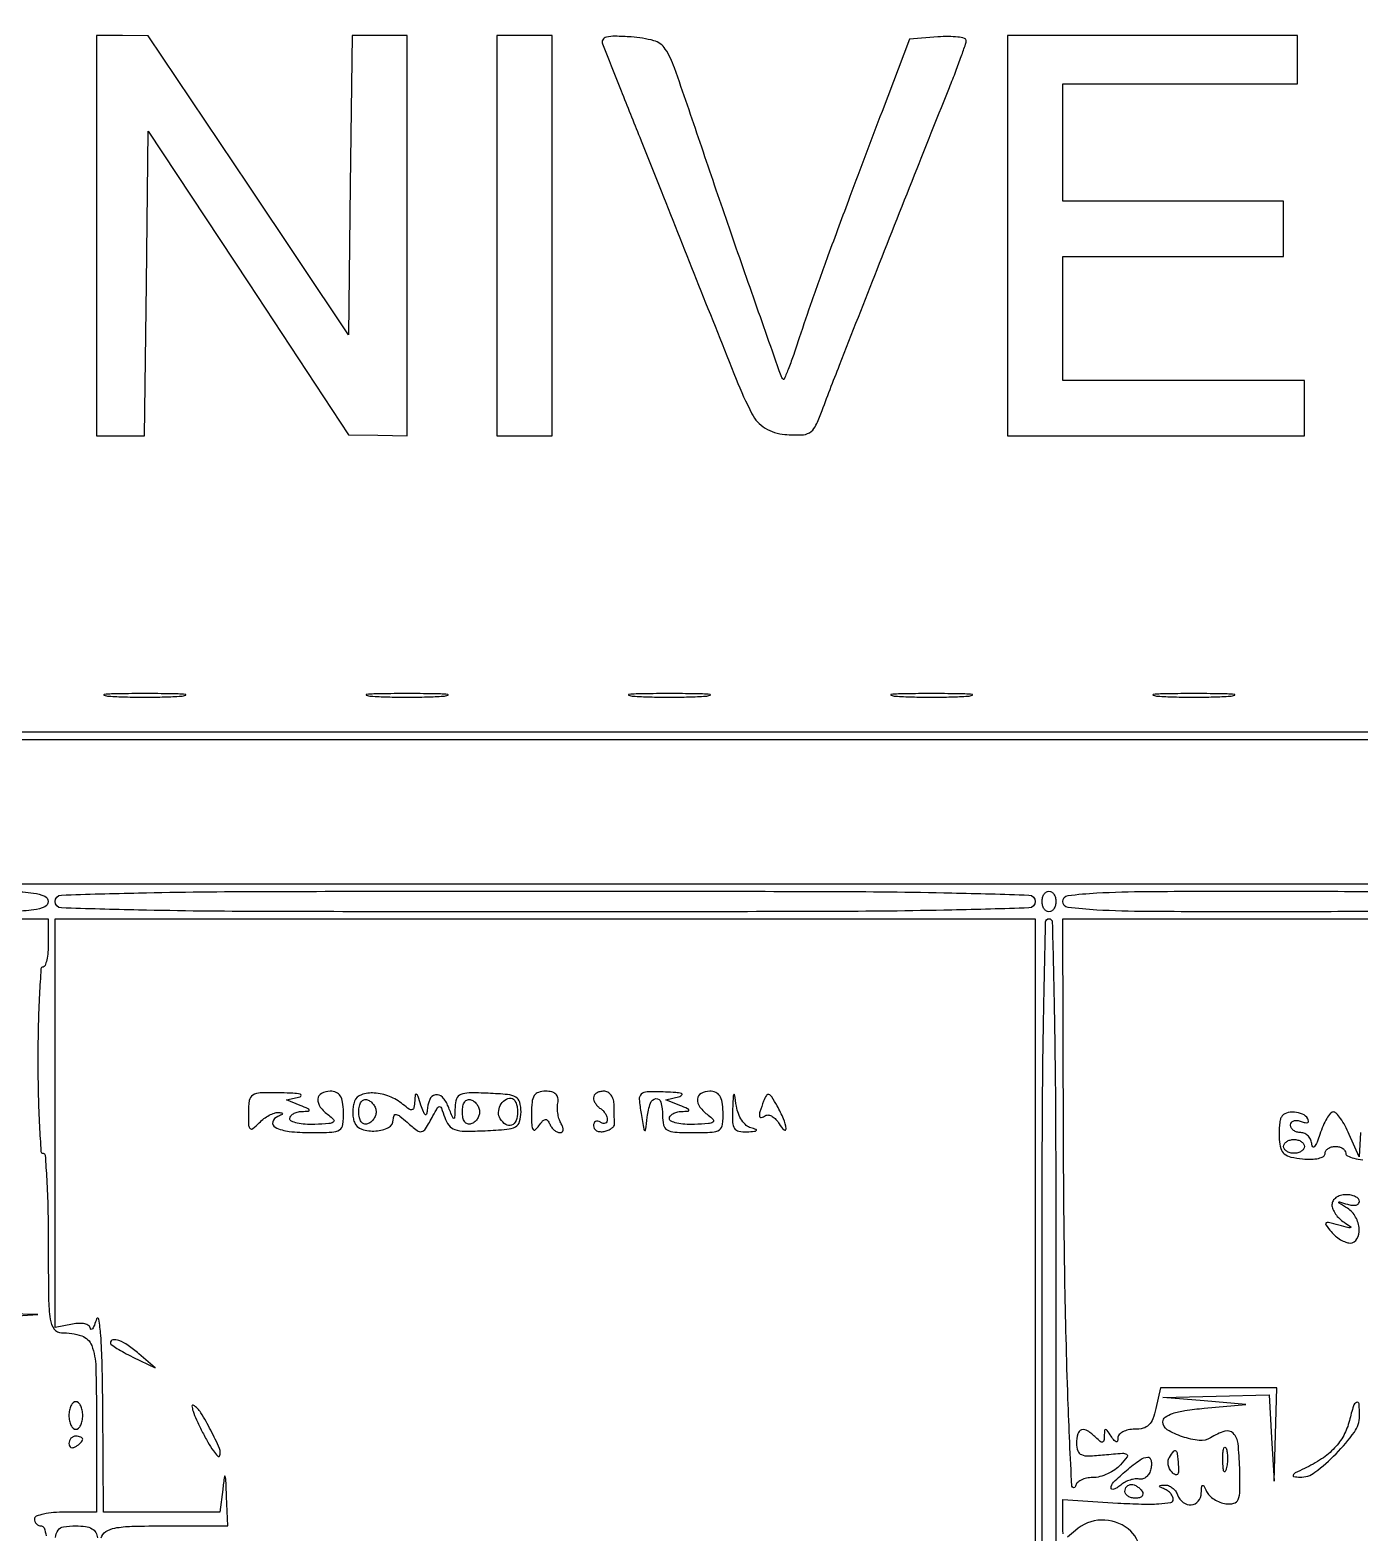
# Model space of a CAD drawing. Extents: x 23 to 255, y 40 to 184.
# Drawn here: x 153.07 to 169.37, y 165.81 to 184.24 of the extents above; entities that cross this region are included whole.
import ezdxf

# ---------------------------------------------------------------- set-up
doc = ezdxf.new("R2010")
doc.units = 0
doc.header["$MEASUREMENT"] = 0

msp = doc.modelspace()

# ---------------------------------------------------------------- linework, layer by layer
for points in [[(207.919475, 175.632891, 0.000007), (191.762556, 175.634099, 0.00002), (173.0434, 175.634494, 0.000013), (151.49745, 175.633531), (95.9364, 175.6296)], [(170.9766, 173.7684), (161.218149, 173.7684), (151.459697, 173.7684), (151.306754, 174.107567, 0.081787), (151.113024, 174.398894, 0.047413), (150.797842, 174.678686, 0.047937), (150.447722, 174.886392, 0.110353), (150.150496, 174.9528), (149.9112, 174.9528), (149.9112, 174.3606), (149.9112, 173.7684), (123.3045, 173.7684)], [(152.853898, 173.67926, -0.028486), (153.114039, 173.659854, -0.066615), (153.251508, 173.622629, -0.302042), (153.2952, 173.5569, -0.298365), (153.252299, 173.491407, -0.06897), (153.11895, 173.454034, -0.029335), (152.866272, 173.434571, -0.004556)], [(152.4069, 173.3454), (153.2952, 173.3454), (153.2952, 173.0493, -0.020189), (153.290615, 172.935808, -0.032598), (153.276562, 172.840179, -0.034996), (153.256429, 172.770445, -0.314762), (153.23175, 172.7532, 0.394591), (153.206115, 172.729239, 0.00299), (153.186938, 172.417708, 0.008667), (153.172861, 172.049027, 0.005208), (153.1683, 171.6111, 0.005208), (153.172861, 171.173173, 0.008667), (153.186938, 170.804492, 0.00299), (153.206115, 170.492961, 0.394591), (153.23175, 170.469, -0.39371), (153.257366, 170.445129, -0.00322), (153.276562, 170.145934, -0.008999), (153.290639, 169.790906, -0.005408), (153.2952, 169.3692, 0.002803), (153.298991, 168.693069, 0.033834), (153.319471, 168.433887, 0.121844), (153.368348, 168.314638, 0.239242), (153.457481, 168.2694, -0.080514), (153.7051, 168.229266, -0.226773), (153.828102, 168.110623, -0.083441), (153.878459, 167.850091, -0.006109), (153.8874, 167.118249), (153.8874, 166.0698), (153.5067, 166.0698, 0.020945), (153.360786, 166.063685, 0.033738), (153.237831, 166.044949, 0.036969), (153.148591, 166.018068, 0.31052), (153.126, 165.9852, 0.099038), (153.132459, 165.952913, 0.097945), (153.150851, 165.925451, 0.097945), (153.178313, 165.907059, 0.099038), (153.2106, 165.9006, -0.321523), (153.24357, 165.876955, -0.031869), (153.270349, 165.777389, -0.030777)], [(153.945717, 165.75255, -0.186134), (154.001246, 165.829732, -0.098998), (154.112075, 165.87422, -0.040274), (154.317884, 165.895674, -0.00584), (154.739603, 165.9006), (155.4948, 165.9006), (155.481261, 166.26015, 0.001178), (155.472489, 166.47935, 0.118219), (155.464121, 166.508706, 0.719386), (155.454595, 166.506879, 0.002653), (155.433601, 166.34475), (155.39948, 166.0698), (154.68574, 166.0698), (153.972, 166.0698), (153.963567, 167.35995, 0.004188), (153.95585, 167.877407, 0.011802), (153.938891, 168.23879, 0.023404), (153.915589, 168.436541, 0.787206), (153.8874, 168.4386, -0.014918), (153.860694, 168.363047, -0.051445), (153.837086, 168.316846, -0.292965), (153.821825, 168.309928, -0.347273), (153.811233, 168.321118, 0.217124), (153.792068, 168.35482, 0.097084), (153.744719, 168.376682, 0.067647), (153.674998, 168.383953, 0.039446), (153.5913, 168.374706), (153.3798, 168.334275), (153.3798, 170.839838), (153.3798, 173.3454), (159.3864, 173.3454), (165.393, 173.3454), (165.393, 169.2423), (165.393, 165.1392)], [(165.4776, 165.0546), (165.4776, 169.2, -0.001377), (165.482574, 171.006173, -0.003724), (165.499182, 172.2879, -0.000765), (165.52151, 173.305653, -0.407358), (165.5622, 173.3454, -0.407351), (165.602889, 173.305655, -0.000766), (165.625218, 172.288723, -0.003727), (165.641826, 171.008008, -0.001378), (165.6468, 169.203294), (165.6468, 165.061187)], [(165.734192, 165.80105, -0.008528), (165.7314, 165.964703), (165.7314, 166.224231), (166.4082, 166.180987, 0.009078), (166.696694, 166.167807, 0.022606), (166.907819, 166.171546, 0.023853), (167.054472, 166.187834, 0.368571), (167.085, 166.223621, 0.107554), (167.077162, 166.259636, 0.065048), (167.053936, 166.296808, 0.060594), (167.019684, 166.329452, 0.064288), (166.97925, 166.352171, -0.01027), (166.925002, 166.375367, -0.30932), (166.917676, 166.387418, -0.36718), (166.926526, 166.396775, -0.011982), (166.981905, 166.401521, -0.107569), (167.026987, 166.394579, -0.071645), (167.072771, 166.368961, -0.067116), (167.11228, 166.329308, -0.070903), (167.139006, 166.2813, 0.136216), (167.207868, 166.188264, 0.185995), (167.306704, 166.158224, 0.208116), (167.392054, 166.202994, 0.160658), (167.429346, 166.30245, -0.00889), (167.434018, 166.383021, -0.30205), (167.445246, 166.397418, -0.371832), (167.460396, 166.391186, -0.01078), (167.492796, 166.3236, 0.092287), (167.527991, 166.273192, 0.052427), (167.586376, 166.226701, 0.049916), (167.657377, 166.190817, 0.057992), (167.730616, 166.171932, 0.094323), (167.829527, 166.177039, 0.245828), (167.881406, 166.222704, 0.089981), (167.902051, 166.331541, 0.007968), (167.899816, 166.612173, 0.022095), (167.879539, 166.909539, 0.165826), (167.820143, 167.035401, 0.285423), (167.717036, 167.061197, 0.061998), (167.543051, 166.980401, -0.167787), (167.40526, 166.948703, -0.054014), (167.197465, 166.993926, -0.054616), (167.012919, 167.078862, -0.263436), (166.9581, 167.175687, -0.239983), (166.987717, 167.23384, -0.077594), (167.076304, 167.279263, -0.04371), (167.228582, 167.315168, -0.013068), (167.4657, 167.343293), (167.9733, 167.390086), (167.4657, 167.433046), (166.9581, 167.476007), (167.609713, 167.492003), (168.261326, 167.508), (168.291362, 166.97925), (168.321399, 166.4505), (168.337699, 167.02155), (168.354, 167.5926), (167.641622, 167.5926), (166.929244, 167.5926), (166.8735, 167.3388, -0.037202), (166.835945, 167.213213, -0.108807), (166.786563, 167.13812, -0.129851), (166.715948, 167.098243, -0.064041), (166.612978, 167.085, 0.049622), (166.534522, 167.077194, 0.069059), (166.467973, 167.053936, 0.088598), (166.422927, 167.01963, 0.1848), (166.406905, 166.97925, -0.066727), (166.401265, 166.940764, -0.405416), (166.385431, 166.931663, -0.167501), (166.360844, 166.947791, -0.021149), (166.3236, 167.0004, 0.009151), (166.27603, 167.071136, 0.231435), (166.256206, 167.08211, 0.405593), (166.243302, 167.070795, 0.017425), (166.240295, 167.00463, -0.037242), (166.235356, 166.946668, -0.311655), (166.21812, 166.928666, -0.227685), (166.189892, 166.93572, -0.023205), (166.13748, 166.98348, 0.049605), (166.036298, 167.066357, 0.22411), (165.962753, 167.077187, 0.26139), (165.915411, 167.027845, 0.063432), (165.9006, 166.91157, 0.08074), (165.915401, 166.820507, 0.218272), (165.959088, 166.773806, 0.108508), (166.047789, 166.758328, 0.014065), (166.24079, 166.772159, -0.004984), (166.461532, 166.792013, -0.159718), (166.513469, 166.779466, -0.442816), (166.519608, 166.746346, -0.021282), (166.439178, 166.649489, -0.059347), (166.370327, 166.589506, -0.041648), (166.280754, 166.538827, -0.042019), (166.185324, 166.504248, -0.066009), (166.098988, 166.4928, 0.050793), (166.022099, 166.484969, 0.065116), (165.954939, 166.461736, 0.079515), (165.907136, 166.427479, 0.167602), (165.887197, 166.38705, -0.91349), (165.843317, 166.388618, -0.004899), (165.795257, 167.459512, -0.004546), (165.756767, 168.941942, -0.003408), (165.740358, 170.57475), (165.7314, 173.3454), (168.1002, 173.3454), (170.469, 173.3454)], [(169.379428, 170.7228), (169.362577, 170.4267), (169.243073, 170.70165, 0.021842), (169.191724, 170.806957, 0.030464), (169.136217, 170.895833, 0.030887), (169.083858, 170.960456, 0.210035), (169.047122, 170.9766, 0.225849), (169.012116, 170.959938, 0.035703), (168.967223, 170.895833, 0.033684), (168.921832, 170.806963, 0.023617), (168.882475, 170.70165, -0.016141), (168.847776, 170.604395, -0.069325), (168.817645, 170.550956, -0.435297), (168.798147, 170.549042, -0.199913), (168.785637, 170.57475, 0.083139), (168.772744, 170.631296, 0.088036), (168.74226, 170.67931, 0.094308), (168.699184, 170.711479, 0.113832), (168.6501, 170.7228, -0.072144), (168.601607, 170.729834, -0.087143), (168.560477, 170.75031, -0.100435), (168.532981, 170.780738, -0.134459), (168.5232, 170.816451, -0.164546), (168.533847, 170.847927, -0.151163), (168.561768, 170.867793, -0.10915), (168.60425, 170.872094, -0.062551), (168.654494, 170.85972, 0.036408), (168.703543, 170.84489, 0.155351), (168.733645, 170.847527, 0.32948), (168.743743, 170.864426, 0.1144), (168.734101, 170.892969, 0.149821), (168.669595, 170.949522, 0.09025), (168.570016, 170.974139, 0.094008), (168.471792, 170.961784, 0.182239), (168.410796, 170.91315, 0.09135), (168.396862, 170.875558, 0.019497), (168.387528, 170.80621, 0.019771), (168.382971, 170.723824, 0.017686), (168.384653, 170.6382, 0.057111), (168.403408, 170.528355, 0.14974), (168.446807, 170.462185, 0.119563), (168.526946, 170.422973, 0.030243), (168.67125, 170.40019, 0.029775), (168.77817, 170.396276, 0.051008), (168.866641, 170.407381, 0.070483), (168.926739, 170.430521, 0.272062), (168.9462, 170.46364, -0.139787), (168.955982, 170.497945, -0.099973), (168.983477, 170.527174, -0.08532), (169.024598, 170.546858, -0.069166), (169.0731, 170.5536, -0.064853), (169.121614, 170.547281, -0.082425), (169.162723, 170.528749, -0.098894), (169.190223, 170.501263, -0.148195), (169.2, 170.469, 0.295869), (169.221239, 170.436249, 0.04382), (169.299405, 170.409251, 0.037669), (169.408713, 170.390524, 0.023598)], [(152.4069, 168.443763), (153.1683, 168.491226), (152.434772, 168.507213, -0.004438)], [(153.385596, 165.758337, -0.135673), (153.41505, 165.847725, -0.212646), (153.481221, 165.889557, -0.036189), (153.6336, 165.9006, -0.033636), (153.752284, 165.892607, -0.094587), (153.830865, 165.866295, -0.137644), (153.877148, 165.820022, -0.111901), (153.897214, 165.75255, 0.002113)], [(166.680363, 165.591545, 0.209794), (166.533702, 165.863956, 0.174026), (166.204448, 165.972602, 0.179307), (165.886111, 165.845188, -0.016381), (165.789214, 165.763107, -0.344703)]]:
    msp.add_lwpolyline(points, format="xyb")
for points in [[(153.8874, 181.7208), (153.8874, 179.2674), (154.181881, 179.2674), (154.476363, 179.2674), (154.499131, 181.135465), (154.5219, 183.00353), (155.7486, 181.141382), (156.9753, 179.279235), (157.33485, 179.273317), (157.6944, 179.2674), (157.6944, 181.7208), (157.6944, 184.1742), (157.35765, 184.1742), (157.0209, 184.1742), (156.9981, 182.339387), (156.9753, 180.504574), (155.7486, 182.338955), (154.5219, 184.173335), (154.20465, 184.173768), (153.8874, 184.1742)], [(158.7942, 181.7208), (158.7942, 179.2674), (159.1326, 179.2674), (159.471, 179.2674), (159.471, 181.7208), (159.471, 184.1742), (159.1326, 184.1742), (158.7942, 184.1742)], [(165.0546, 181.7208), (165.0546, 179.2674), (166.8735, 179.2674), (168.6924, 179.2674), (168.6924, 179.6058), (168.6924, 179.9442), (167.2119, 179.9442), (165.7314, 179.9442), (165.7314, 180.7056), (165.7314, 181.467), (167.085, 181.467), (168.4386, 181.467), (168.4386, 181.8054), (168.4386, 182.1438), (167.085, 182.1438), (165.7314, 182.1438), (165.7314, 182.8629), (165.7314, 183.582), (167.1696, 183.582), (168.6078, 183.582), (168.6078, 183.8781), (168.6078, 184.1742), (166.8312, 184.1742), (165.0546, 184.1742)]]:
    msp.add_lwpolyline(points, close=True)
for points in [[(160.087581, 184.073535, -0.00409), (160.121681, 183.990146, -0.00006), (160.318089, 183.498233, -0.000165), (160.545807, 182.927156, -0.000109), (160.807153, 182.2707, 0.000405), (161.728283, 179.960966, 0.022516), (161.920328, 179.536986, 0.140083), (162.083119, 179.361781, 0.117612), (162.32541, 179.284274, 0.021626), (162.526127, 179.277806, 0.128466), (162.626496, 179.305213, 0.143888), (162.69485, 179.376715, 0.02951), (162.766535, 179.538074, -0.003506), (162.995286, 180.134772, -0.000549), (163.456044, 181.308102, -0.00066), (163.9453, 182.545206, -0.001253), (164.343013, 183.5397, 0.00437), (164.421329, 183.73913, 0.006168), (164.487351, 183.91826, 0.003738), (164.539777, 184.069681, 0.082535), (164.547243, 184.115614, 0.342105), (164.527602, 184.140776, 0.03192), (164.445041, 184.15622, 0.030545), (164.332837, 184.162964, 0.018432), (164.199662, 184.157914), (163.852325, 184.1319), (163.515532, 183.2436, 0.000796), (163.121721, 182.199908, 0.002273), (162.85223, 181.472202, 0.003215), (162.65549, 180.922496, 0.005762), (162.502046, 180.468215, -0.005336), (162.433748, 180.265446, -0.009302), (162.372219, 180.099045, -0.003905), (162.317949, 179.963401, -0.540703), (162.303546, 179.960615, -0.108634), (162.277374, 180.002914, -0.000131), (161.939818, 180.965155, -0.001338), (161.603656, 181.932509, -0.001512), (161.286271, 182.8629, 0.00226), (160.972187, 183.779128, 0.060904), (160.859148, 184.009347, 0.183935), (160.71811, 184.111943, 0.049945), (160.441214, 184.158135, 0.011704), (160.243606, 184.166455, 0.063458), (160.137152, 184.154906, 0.191953), (160.092082, 184.123129, 0.248365)], [(154.03545, 176.074829, 0.01099), (154.237652, 176.065144, 0.006471), (154.4796, 176.062012, 0.006471), (154.721548, 176.065144, 0.01099), (154.92375, 176.074829, 0.067956), (154.977946, 176.086129, 0.813012), (154.976493, 176.096774, 0.014551), (154.798087, 176.104047, 0.002911), (154.4796, 176.105901, 0.002911), (154.161113, 176.104047, 0.014551), (153.982707, 176.096774, 0.813012), (153.981254, 176.086129, 0.067956)], [(157.25025, 176.074829, 0.01099), (157.452452, 176.065144, 0.006471), (157.6944, 176.062012, 0.006471), (157.936348, 176.065144, 0.01099), (158.13855, 176.074829, 0.067956), (158.192746, 176.086129, 0.813012), (158.191293, 176.096774, 0.014551), (158.012887, 176.104047, 0.002911), (157.6944, 176.105901, 0.002911), (157.375913, 176.104047, 0.014551), (157.197507, 176.096774, 0.813012), (157.196054, 176.086129, 0.067956)], [(160.46505, 176.074829, 0.01099), (160.667252, 176.065144, 0.006471), (160.9092, 176.062012, 0.006471), (161.151148, 176.065144, 0.01099), (161.35335, 176.074829, 0.067956), (161.407546, 176.086129, 0.813012), (161.406093, 176.096774, 0.014551), (161.227687, 176.104047, 0.002911), (160.9092, 176.105901, 0.002911), (160.590713, 176.104047, 0.014551), (160.412307, 176.096774, 0.813012), (160.410854, 176.086129, 0.067956)], [(163.67985, 176.074829, 0.01099), (163.882052, 176.065144, 0.006471), (164.124, 176.062012, 0.006471), (164.365948, 176.065144, 0.01099), (164.56815, 176.074829, 0.067956), (164.622346, 176.086129, 0.813012), (164.620893, 176.096774, 0.014551), (164.442487, 176.104047, 0.002911), (164.124, 176.105901, 0.002911), (163.805513, 176.104047, 0.014551), (163.627107, 176.096774, 0.813012), (163.625654, 176.086129, 0.067956)], [(166.89465, 176.074829, 0.01099), (167.096852, 176.065144, 0.006471), (167.3388, 176.062012, 0.006471), (167.580748, 176.065144, 0.01099), (167.78295, 176.074829, 0.067956), (167.837146, 176.086129, 0.813012), (167.835693, 176.096774, 0.014551), (167.657287, 176.104047, 0.002911), (167.3388, 176.105901, 0.002911), (167.020313, 176.104047, 0.014551), (166.841907, 176.096774, 0.813012), (166.840454, 176.086129, 0.067956)], [(165.393, 173.5569, -0.40419), (165.316605, 173.477835, -0.003305), (164.37075, 173.451597, -0.004738), (162.838361, 173.433748, -0.000543), (159.3864, 173.43, -0.000543), (155.934439, 173.433748, -0.004738), (154.40205, 173.451597, -0.003305), (153.456195, 173.477835, -0.40419), (153.3798, 173.5569, -0.40419), (153.456195, 173.635965, -0.003305), (154.40205, 173.662203, -0.004738), (155.934439, 173.680052, -0.000543), (159.3864, 173.6838, -0.000543), (162.838361, 173.680052, -0.004738), (164.37075, 173.662203, -0.003305), (165.316605, 173.635965, -0.40419)], [(165.6468, 173.5569, -0.064853), (165.640481, 173.508386, -0.082425), (165.621949, 173.467277, -0.098894), (165.594463, 173.439777, -0.148195), (165.5622, 173.43, -0.148195), (165.529937, 173.439777, -0.098894), (165.502451, 173.467277, -0.082425), (165.483919, 173.508386, -0.064853), (165.4776, 173.5569, -0.064853), (165.483919, 173.605414, -0.082425), (165.502451, 173.646523, -0.098894), (165.529937, 173.674023, -0.148195), (165.5622, 173.6838, -0.148195), (165.594463, 173.674023, -0.098894), (165.621949, 173.646523, -0.082425), (165.640481, 173.605414, -0.064853)], [(170.469, 173.5569, -0.377872), (170.404608, 173.483862, -0.018035), (170.05305, 173.452283, -0.011896), (169.437312, 173.433972, -0.001485), (168.1002, 173.43, -0.001485), (166.763088, 173.433972, -0.011896), (166.14735, 173.452283, -0.018035), (165.795792, 173.483862, -0.377872), (165.7314, 173.5569, -0.377872), (165.795792, 173.629938, -0.018035), (166.14735, 173.661517, -0.011896), (166.763088, 173.679828, -0.001485), (168.1002, 173.6838, -0.001485), (169.437312, 173.679828, -0.011896), (170.05305, 173.661517, -0.018035), (170.404608, 173.629938, -0.377872)], [(155.7486, 170.963507, 0.009178), (155.751393, 170.811388, 0.202823), (155.76975, 170.772081, 0.373445), (155.802586, 170.771463, 0.02236), (155.881543, 170.843657, -0.036107), (155.939775, 170.894036, -0.035965), (156.004723, 170.935586, -0.038316), (156.066654, 170.963291, -0.103096), (156.114193, 170.969921, -0.023655), (156.157149, 170.964995, -0.40557), (156.164846, 170.954629, -0.254039), (156.155082, 170.941221, -0.015145), (156.107623, 170.920395, 0.230586), (156.048044, 170.854397, 0.363537), (156.077169, 170.788524, 0.085464), (156.248786, 170.737943, 0.029035), (156.509335, 170.7228, 0.009912), (156.77336, 170.728035, 0.130738), (156.865811, 170.756598, 0.226624), (156.907413, 170.822161, 0.03705), (156.914467, 170.9766, 0.03255), (156.903065, 171.098189, 0.103829), (156.874078, 171.173936, 0.151246), (156.824462, 171.215572, 0.099818), (156.750926, 171.2304, 0.123571), (156.644513, 171.203693, 0.259847), (156.599926, 171.134216, 0.181937), (156.629851, 171.036731, 0.07053), (156.732657, 170.936604, -0.049413), (156.793072, 170.882524, -0.460424), (156.789358, 170.851987, -0.129839), (156.734684, 170.833349, -0.008183), (156.563457, 170.824103, -0.025207), (156.445704, 170.825614, -0.040581), (156.346457, 170.84004, -0.049402), (156.276195, 170.863651, -0.295118), (156.2562, 170.894576, -0.17171), (156.267441, 170.926345, -0.088846), (156.29969, 170.954252, -0.071003), (156.347612, 170.974196, -0.053165), (156.40425, 170.982546, 0.010235), (156.486177, 170.987518, 0.474145), (156.494553, 170.999651, 0.226161), (156.480034, 171.016003, 0.005379), (156.3831, 171.055743), (156.2139, 171.122993), (156.3831, 171.163294, 0.330684), (156.396044, 171.178716, 0.374236), (156.384554, 171.193622, 0.0361), (156.295121, 171.204927, 0.00944), (156.15045, 171.209947, 0.01054), (155.894842, 171.2086, 0.131695), (155.802839, 171.181322, 0.221714), (155.759934, 171.116446, 0.037002)], [(157.04938, 171.106591, 0.054258), (157.033811, 171.047593, 0.035991), (157.028375, 170.977715, 0.036115), (157.033005, 170.908211, 0.056986), (157.047923, 170.850405, 0.226589), (157.138564, 170.764473, 0.094694), (157.309825, 170.743082, 0.102837), (157.467408, 170.786613, 0.281157), (157.5252, 170.881264, -0.092677), (157.534618, 170.931639, -0.361546), (157.560302, 170.945915, -0.123524), (157.606886, 170.924418, -0.014353), (157.694919, 170.849231, 0.017807), (157.81607, 170.747196, 0.230438), (157.87221, 170.73515, 0.198532), (157.921195, 170.771133, 0.012997), (158.010248, 170.926931, -0.010067), (158.06782, 171.029034, -0.301209), (158.093172, 171.041347, -0.280551), (158.115776, 171.023066, -0.009093), (158.15475, 170.907596, 0.088828), (158.204836, 170.812442, 0.149829), (158.278051, 170.761093, 0.07773), (158.402562, 170.741122, 0.012252), (158.651275, 170.746248, 0.010415), (158.91533, 170.763685, 0.099573), (159.023122, 170.795296, 0.205798), (159.073813, 170.857838, 0.068906), (159.0903, 170.976906, 0.064495), (159.074989, 171.095108, 0.201907), (159.027109, 171.157304, 0.106456), (158.926382, 171.188921, 0.012282), (158.68845, 171.204998, 0.011406), (158.453539, 171.209719, 0.097991), (158.351074, 171.189154, 0.208953), (158.300734, 171.136758, 0.081336), (158.281238, 171.035975, -0.002872), (158.276766, 170.906509, -0.435647), (158.266657, 170.897841, -0.273693), (158.253082, 170.9081, -0.00197), (158.197353, 171.045485, 0.090674), (158.126354, 171.158161, 0.263234), (158.04184, 171.185501, 0.24818), (157.970846, 171.127093, 0.084436), (157.939767, 170.992757, -0.063158), (157.931488, 170.948526, -0.543596), (157.915526, 170.944215, -0.119147), (157.893218, 170.976712, -0.01362), (157.8636, 171.0612, 0.007194), (157.828249, 171.166349, 0.157112), (157.808822, 171.191885, 0.559563), (157.794298, 171.185545, 0.021434), (157.787433, 171.114291, -0.027461), (157.778251, 171.029676, -0.283285), (157.756207, 171.004293, -0.233295), (157.719884, 171.009962, -0.019885), (157.642744, 171.068965, 0.079029), (157.478406, 171.166359, 0.078646), (157.291683, 171.208172, 0.097101), (157.133793, 171.187487, 0.223758)], [(159.218495, 170.95545, 0.010223), (159.222069, 170.813429, 0.127109), (159.237797, 170.762307, 0.462564), (159.264874, 170.758132, 0.060499), (159.309536, 170.8074, -0.02856), (159.355784, 170.865458, -0.172412), (159.389081, 170.883629, -0.274217), (159.416838, 170.872634, -0.068328), (159.442191, 170.82855, 0.061783), (159.464749, 170.788114, 0.059602), (159.496742, 170.753864, 0.064536), (159.532888, 170.730619, 0.111104), (159.567643, 170.7228, 0.16656), (159.593379, 170.731618, 0.191931), (159.606454, 170.753864, 0.122426), (159.60332, 170.788015, 0.056322), (159.583854, 170.82855, -0.063705), (159.560182, 170.879764, -0.035473), (159.544162, 170.946726, -0.03476), (159.537422, 171.017912, -0.047028), (159.541879, 171.08235, 0.082608), (159.541762, 171.147968, 0.157751), (159.517688, 171.194259, 0.137978), (159.468172, 171.221574, 0.05753), (159.391718, 171.2304, 0.078034), (159.304202, 171.216658, 0.176059), (159.251931, 171.176086, 0.116545), (159.225155, 171.097953, 0.025711)], [(159.9786, 171.150793, 0.089642), (159.984801, 171.116481, 0.053229), (160.003451, 171.079211, 0.051032), (160.030839, 171.044805, 0.06081), (160.0632, 171.0189, -0.064269), (160.095562, 170.992627, -0.051777), (160.122949, 170.957122, -0.053414), (160.141579, 170.918242, -0.085235), (160.1478, 170.882014, -0.117858), (160.141096, 170.85397, -0.186277), (160.122949, 170.837624, -0.154201), (160.09555, 170.83601, -0.076764), (160.0632, 170.8497, 0.090113), (160.030905, 170.862369, 0.168859), (160.003451, 170.858487, 0.176523), (159.985133, 170.838678, 0.099546), (159.9786, 170.80619, 0.148034), (159.988981, 170.771895, 0.126322), (160.01719, 170.746569, 0.101845), (160.05975, 170.734454, 0.070016), (160.109969, 170.737747, 0.044611), (160.159913, 170.752893, 0.059439), (160.201435, 170.775703, 0.073485), (160.228935, 170.802252, 0.183677), (160.236869, 170.82855, -0.010423), (160.235136, 170.863542, -0.002354), (160.233713, 170.923064, -0.002438), (160.232728, 170.991768, -0.002363), (160.2324, 171.0612, 0.072314), (160.222936, 171.126292, 0.08892), (160.195388, 171.18105, 0.10214), (160.154209, 171.217439, 0.130775), (160.1055, 171.2304, 0.06085), (160.056974, 171.224472, 0.079459), (160.015877, 171.207015, 0.097386), (159.988363, 171.181155, 0.156819)], [(160.562278, 170.95545, 0.001207), (160.595367, 170.763746, 0.225497), (160.606668, 170.747813, 0.530108), (160.617382, 170.753182, 0.00205), (160.637846, 170.91315, -0.049284), (160.676543, 171.084889, -0.292409), (160.744714, 171.140212, -0.380769), (160.805951, 171.096966, -0.057135), (160.8246, 170.9343, 0.058083), (160.838451, 170.815467, 0.209289), (160.883254, 170.755877, 0.115798), (160.976987, 170.728628, 0.013086), (161.199642, 170.7228, 0.012121), (161.435144, 170.72851, 0.139776), (161.521885, 170.757856, 0.217298), (161.561149, 170.823527, 0.034852), (161.567467, 170.9766, 0.03255), (161.556065, 171.098189, 0.103829), (161.527078, 171.173936, 0.151246), (161.477462, 171.215572, 0.099818), (161.403926, 171.2304, 0.123571), (161.297513, 171.203693, 0.259847), (161.252926, 171.134216, 0.181937), (161.282851, 171.036731, 0.07053), (161.385657, 170.936604, -0.049413), (161.446072, 170.882524, -0.460424), (161.442358, 170.851987, -0.129839), (161.387684, 170.833349, -0.008183), (161.216457, 170.824103, -0.025207), (161.098704, 170.825614, -0.040581), (160.999457, 170.84004, -0.049402), (160.929195, 170.863651, -0.295118), (160.9092, 170.894576, -0.17171), (160.920441, 170.926345, -0.088846), (160.95269, 170.954252, -0.071003), (161.000612, 170.974196, -0.053165), (161.05725, 170.982546, 0.010235), (161.139177, 170.987518, 0.474145), (161.147553, 170.999651, 0.226161), (161.133034, 171.016003, 0.005379), (161.0361, 171.055743), (160.8669, 171.122993), (161.0361, 171.166883, 0.168879), (161.062197, 171.184296, 0.52123), (161.05681, 171.20093, 0.05567), (160.986563, 171.214106, 0.011436), (160.860402, 171.220586, 0.011369), (160.63523, 171.221872, 0.179355), (160.564947, 171.194453, 0.236639), (160.53981, 171.131365, 0.020739)], [(157.3137, 170.9766, -0.085974), (157.305774, 170.930846, -0.06941), (157.282636, 170.88658, -0.06965), (157.248368, 170.850477, -0.087886), (157.20795, 170.82855, -0.162171), (157.165728, 170.828541, -0.158614), (157.131485, 170.853822, -0.105759), (157.109361, 170.904792, -0.049736), (157.1022, 170.9766, -0.049736), (157.109361, 171.048408, -0.105759), (157.131485, 171.099378, -0.158614), (157.165728, 171.124659, -0.162171), (157.20795, 171.12465, -0.087886), (157.248368, 171.102723, -0.06965), (157.282636, 171.06662, -0.06941), (157.305774, 171.022354, -0.085974)], [(158.5827, 170.9766, -0.085974), (158.574774, 170.930846, -0.06941), (158.551636, 170.88658, -0.06965), (158.517368, 170.850477, -0.087886), (158.47695, 170.82855, -0.162171), (158.434728, 170.828541, -0.158614), (158.400485, 170.853822, -0.105759), (158.378361, 170.904792, -0.049736), (158.3712, 170.9766, -0.049736), (158.378361, 171.048408, -0.105759), (158.400485, 171.099378, -0.158614), (158.434728, 171.124659, -0.162171), (158.47695, 171.12465, -0.087886), (158.517368, 171.102723, -0.06965), (158.551636, 171.06662, -0.06941), (158.574774, 171.022354, -0.085974)], [(159.048, 170.9766, -0.086441), (159.029374, 170.869665, -0.21455), (158.975406, 170.813741, -0.248207), (158.904498, 170.821291, -0.106542), (158.8365, 170.892, -0.144187), (158.814944, 170.970754, -0.115518), (158.836726, 171.056332, -0.118376), (158.893584, 171.121827, -0.156311), (158.968393, 171.1458, -0.200667), (158.998811, 171.13308, -0.084925), (159.024615, 171.096097, -0.064972), (159.042147, 171.041366, -0.045091)], [(161.683276, 170.99775, 0.022343), (161.683066, 170.846927, 0.137636), (161.707017, 170.773879, 0.203048), (161.760206, 170.73905, 0.057718), (161.86095, 170.732614, 0.007336), (161.950889, 170.738575, 0.178258), (161.973304, 170.748954, 0.555933), (161.970357, 170.761515, 0.016916), (161.908366, 170.780132, -0.120143), (161.851091, 170.811202, -0.061129), (161.797214, 170.873569, -0.055416), (161.754602, 170.955483, -0.054398), (161.730692, 171.045268, 0.001947), (161.708199, 171.188774, 0.612385), (161.699514, 171.191579, 0.185526), (161.691808, 171.174203, 0.001123)], [(162.064161, 171.106508, 0.010769), (162.018179, 170.978505, 0.115672), (162.013094, 170.923996, 0.445199), (162.03545, 170.90884, 0.078068), (162.0884, 170.931087, -0.182072), (162.125378, 170.938327, -0.094539), (162.1701, 170.921731, -0.073147), (162.215786, 170.884034, -0.051962), (162.255028, 170.830329, 0.076532), (162.314692, 170.756545, 0.691752), (162.339707, 170.769324, 0.072171), (162.307984, 170.890564, 0.026565), (162.230363, 171.049977, 0.012149), (162.164695, 171.161915, 0.173742), (162.129068, 171.190251, 0.35793), (162.098653, 171.178818, 0.03936)], [(168.6924, 170.5536, -0.148195), (168.682623, 170.521337, -0.098894), (168.655123, 170.493851, -0.082425), (168.614014, 170.475319, -0.064853), (168.5655, 170.469, -0.064853), (168.516986, 170.475319, -0.082425), (168.475877, 170.493851, -0.098894), (168.448377, 170.521337, -0.148195), (168.4386, 170.5536, -0.148195), (168.448377, 170.585863, -0.098894), (168.475877, 170.613349, -0.082425), (168.516986, 170.631881, -0.064853), (168.5655, 170.6382, -0.064853), (168.614014, 170.631881, -0.082425), (168.655123, 170.613349, -0.098894), (168.682623, 170.585863, -0.148195)], [(169.0308, 169.838704, 0.099004), (169.041549, 169.784952, 0.051831), (169.07429, 169.724777, 0.048682), (169.122217, 169.667777, 0.053612), (169.17885, 169.623164, -0.006611), (169.259859, 169.570858, -0.564303), (169.259338, 169.55882, -0.191746), (169.237079, 169.556111, -0.003266), (169.116063, 169.588864, 0.007604), (168.989449, 169.621955, 0.239883), (168.959026, 169.614818, 0.39582), (168.956195, 169.590459, 0.013656), (169.020672, 169.508303, 0.044297), (169.073458, 169.455079, 0.040238), (169.13644, 169.410062, 0.042599), (169.199721, 169.379103, 0.092726), (169.252659, 169.3692, 0.268856), (169.337941, 169.41863, 0.149649), (169.365363, 169.539487, 0.108072), (169.321399, 169.687201, 0.124332), (169.22115, 169.794384, -0.001298), (169.120944, 169.859181, -0.253795), (169.1154, 169.869401, -0.503132), (169.121673, 169.874056, -0.001911), (169.22115, 169.843543, 0.04943), (169.277854, 169.831891, 0.085675), (169.32571, 169.835104, 0.128227), (169.357243, 169.852046, 0.208625), (169.3692, 169.879455, 0.196096), (169.356432, 169.910758, 0.086521), (169.319498, 169.937329, 0.06642), (169.264761, 169.955369, 0.046464), (169.2, 169.9614, 0.070829), (169.135337, 169.952194, 0.086355), (169.080503, 169.925358, 0.100257), (169.043842, 169.885493, 0.136767)], [(154.0566, 168.144673, 0.245274), (154.067707, 168.123392, 0.011519), (154.137367, 168.077188, 0.016783), (154.226184, 168.025261, 0.011048), (154.33155, 167.971288), (154.6065, 167.838031), (154.406778, 168.011415, 0.0278), (154.274929, 168.113604, 0.060105), (154.161513, 168.173182, 0.129974), (154.087716, 168.180968, 0.369971)], [(153.549, 167.2542, 0.048028), (153.555234, 167.189446, 0.068025), (153.573851, 167.134703, 0.088204), (153.601293, 167.097815, 0.191087), (153.6336, 167.085, 0.191087), (153.665907, 167.097815, 0.088204), (153.693349, 167.134703, 0.068025), (153.711966, 167.189446, 0.048028), (153.7182, 167.2542, 0.048028), (153.711966, 167.318954, 0.068025), (153.693349, 167.373697, 0.088204), (153.665907, 167.410585, 0.191087), (153.6336, 167.4234, 0.191087), (153.601293, 167.410585, 0.088204), (153.573851, 167.373697, 0.068025), (153.555234, 167.318954, 0.048028)], [(155.17862, 167.063121, 0.011813), (155.253139, 166.925949, 0.023052), (155.320021, 166.820996, 0.02685), (155.37317, 166.753517, 0.554176), (155.394188, 166.756955, 0.204014), (155.393639, 166.849609, 0.016729), (155.287878, 167.073165, 0.02044), (155.166064, 167.287799, 0.115544), (155.073472, 167.380067, 0.617706), (155.056905, 167.369839, 0.057903), (155.069655, 167.308412, 0.02689), (155.111681, 167.201364, 0.011539)], [(169.244608, 167.19075, -0.062139), (169.174652, 167.010279, -0.065205), (169.063364, 166.855752, -0.058271), (168.904543, 166.721973, -0.036557), (168.6924, 166.603162, 0.007963), (168.581989, 166.549368, 0.155647), (168.555335, 166.5231, 0.515809), (168.564316, 166.505357, 0.028316), (168.63741, 166.498526, 0.173313), (168.823016, 166.557295, 0.036507), (169.082138, 166.78587, 0.036969), (169.30612, 167.051217, 0.158088), (169.3692, 167.24574, 0.020313), (169.363071, 167.396539, 0.515918), (169.332946, 167.414473, 0.218747), (169.294418, 167.370937, 0.012015)], [(153.549, 166.910807, 0.108972), (153.555623, 166.880779, 0.182303), (153.573851, 166.862891, 0.161196), (153.601274, 166.860259, 0.082592), (153.6336, 166.8735, 0.029505), (153.665983, 166.896257, 0.035638), (153.693349, 166.921386, 0.038439), (153.712655, 166.945265, 0.151918), (153.7182, 166.963093, 0.210953), (153.711901, 166.977359, 0.081139), (153.693349, 166.989441, 0.061769), (153.665989, 166.997664, 0.042167), (153.6336, 167.0004, 0.105053), (153.60132, 166.993542, 0.099167), (153.573851, 166.974082, 0.09642), (153.55544, 166.945007, 0.093332)], [(167.147289, 166.649388, -0.022437), (167.14978, 166.567267, -0.170883), (167.13661, 166.531527, -0.362782), (167.111416, 166.526858, -0.068254), (167.071144, 166.557416, -0.077927), (167.041083, 166.598657, -0.073827), (167.024391, 166.647883, -0.077905), (167.023201, 166.697321, -0.105926), (167.038144, 166.739229, -0.021513), (167.090996, 166.817049, -0.428661), (167.116693, 166.820181, -0.196041), (167.134679, 166.786858, -0.008144)], [(167.735827, 166.60016, -0.087174), (167.720909, 166.567532, -0.597527), (167.707363, 166.569016, -0.080377), (167.697128, 166.61393, -0.012823), (167.693693, 166.7043, -0.014395), (167.695195, 166.795678, -0.052471), (167.703856, 166.852955, -0.333666), (167.717565, 166.863856, -0.31318), (167.732692, 166.85396, -0.06278), (167.746099, 166.803374, -0.030339), (167.750994, 166.736449, -0.029507), (167.747663, 166.665099, -0.037336)], [(166.811229, 166.59855, -0.072435), (166.790621, 166.543787, -0.087403), (166.756158, 166.501074, -0.100607), (166.713523, 166.476833, -0.134044), (166.669221, 166.474618, 0.087047), (166.618675, 166.476788, 0.04573), (166.557133, 166.462886, 0.043644), (166.494847, 166.436494, 0.05122), (166.441595, 166.40081, -0.028777), (166.396255, 166.36739, -0.06724), (166.358261, 166.349346, -0.150794), (166.334052, 166.34911, -0.331729), (166.3236, 166.36313, -0.203328), (166.354903, 166.436924, -0.016677), (166.513568, 166.580372, -0.018816), (166.681392, 166.711726, -0.147577), (166.773953, 166.743785, -0.233742), (166.79789, 166.733129, -0.110818), (166.813635, 166.702284, -0.073693), (166.818569, 166.655065, -0.043101)], [(166.7043, 166.3236, -0.139169), (166.713432, 166.291482, -0.191142), (166.702483, 166.263851, -0.138808), (166.671361, 166.245198, -0.066118), (166.624693, 166.239, -0.062283), (166.574262, 166.245306, -0.080552), (166.531544, 166.263851, -0.097988), (166.502954, 166.291335, -0.153634), (166.4928, 166.3236, -0.092995), (166.498859, 166.355895, -0.096318), (166.516185, 166.383349, -0.099231), (166.542033, 166.401723, -0.105429), (166.572407, 166.4082, -0.089642), (166.606719, 166.401999, -0.053229), (166.643989, 166.383349, -0.051032), (166.678395, 166.355961, -0.06081)]]:
    msp.add_lwpolyline(points, format="xyb", close=True)
msp.add_lwpolyline([(138.5325, 175.545), (181.044, 175.545)])

doc.saveas('drawing.dxf')
